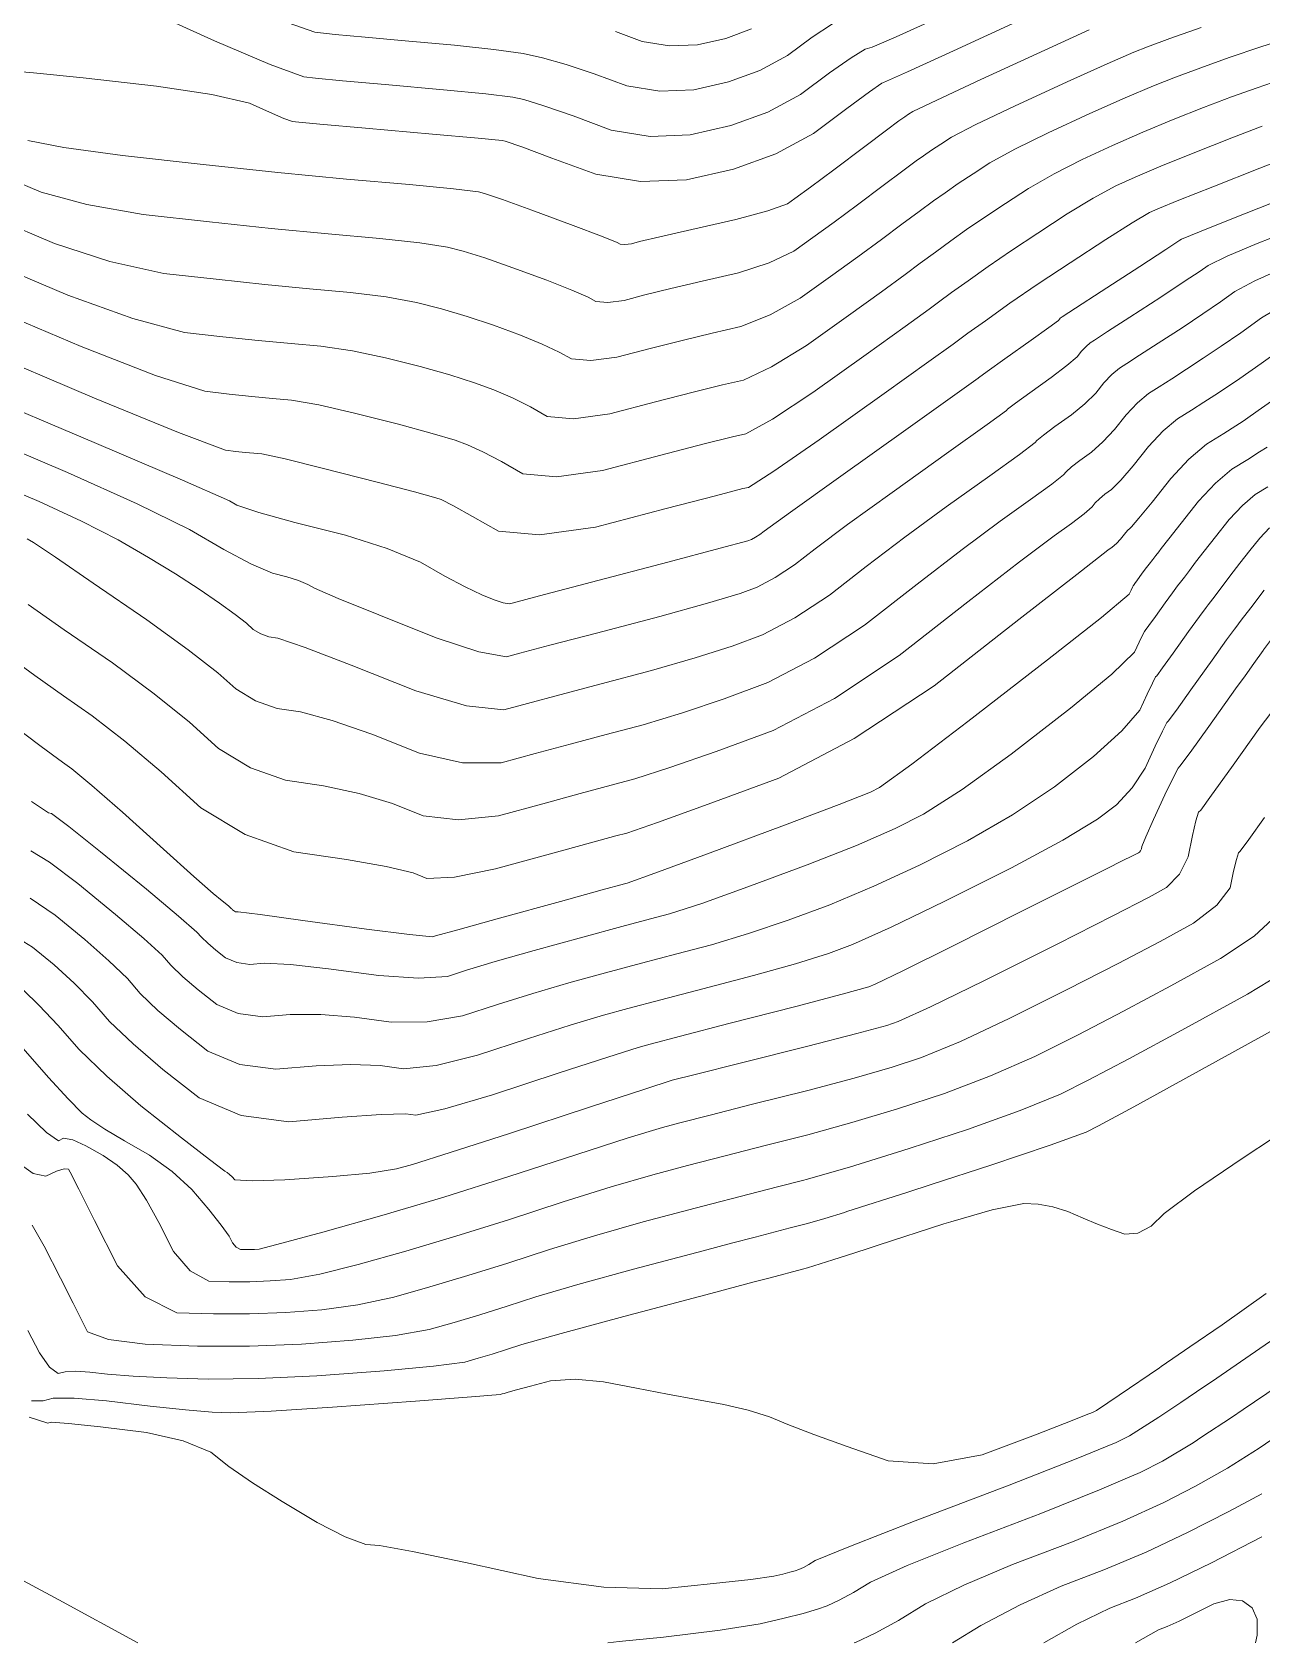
# Model space of a CAD drawing. Header units: inches. Extents: x 1337389 to 1347141, y 407035 to 414577.
# Drawn here: x 1341397 to 1341690.1, y 407035.3 to 407419.3 of the extents above; entities that cross this region are included whole.
import ezdxf

# ---------------------------------------------------------------- set-up
doc = ezdxf.new("R2010")
doc.units = ezdxf.units.IN
doc.header["$MEASUREMENT"] = 0
doc.layers.add('Topo', color=7, linetype='Continuous', lineweight=15, true_color=0x459900)

msp = doc.modelspace()

# ---------------------------------------------------------------- linework, layer by layer
at = {"layer": 'Topo'}
for p, q in [((1341585.8922, 407136.4793, 1000), (1341590.6079, 407137.911, 1000)), ((1341591.093, 407127.6189, 1005), (1341595.7681, 407129.129, 1005)), ((1341536.9321, 407035.5701, 1020), (1341534.2428, 407035.2906, 1020))]:
    msp.add_line(p, q, dxfattribs=at)
for points, elevation in [([(1341422.0329, 407425.573), (1341440.499, 407417.244), (1341453.737, 407411.5922), (1341461.749, 407408.6171), (1341464.5329, 407408.3209), (1341471.0111, 407407.716), (1341481.1819, 407406.8032), (1341495.0458, 407405.582), (1341505.1718, 407404.5841), (1341511.559, 407403.81), (1341514.206, 407403.2591), (1341518.999, 407401.7671), (1341525.9351, 407399.335), (1341535.0149, 407395.963), (1341544.3111, 407394.4529), (1341553.8209, 407394.8049), (1341563.5469, 407397.018), (1341572.3252, 407400.218), (1341580.1559, 407404.4031), (1341587.039, 407409.5739), (1341592.171, 407413.1821), (1341595.55, 407415.2271), (1341597.1782, 407415.7091), (1341602.961, 407418.1942), (1341612.898, 407422.684)], 885), ([(1341453.297, 407423.1762), (1341464.4071, 407419.2789), (1341469.2569, 407418.7619), (1341476.417, 407418.071), (1341485.8859, 407417.207), (1341497.666, 407416.1698), (1341507.0559, 407415.1589), (1341514.0569, 407414.173), (1341518.6681, 407413.2131), (1341524.3141, 407411.6179), (1341530.9949, 407409.389), (1341538.7089, 407406.5241), (1341546.6071, 407405.24), (1341554.687, 407405.5389), (1341562.9491, 407407.4201), (1341570.4068, 407410.138), (1341577.06, 407413.6941), (1341582.9089, 407418.087), (1341587.7509, 407421.296)], 880), ([(1341675.648, 407420.3832), (1341668.175, 407417.7529), (1341662.8081, 407415.7979), (1341659.5478, 407414.5201), (1341653.182, 407411.735), (1341643.7109, 407407.4458), (1341631.1339, 407401.6512), (1341621.922, 407397.2499), (1341616.074, 407394.243), (1341613.591, 407392.6288), (1341611.3679, 407391.15), (1341609.4059, 407389.8049), (1341607.7051, 407388.5941), (1341604.5251, 407386.2491), (1341599.865, 407382.771), (1341593.7259, 407378.1591), (1341588.1239, 407374.0079), (1341583.059, 407370.318), (1341578.531, 407367.089), (1341572.6223, 407364.279), (1341565.333, 407361.8872), (1341556.664, 407359.913), (1341549.238, 407358.1639), (1341543.0559, 407356.6391), (1341538.1171, 407355.3379), (1341534.2211, 407354.8151), (1341531.367, 407355.068), (1341529.556, 407356.098), (1341525.6499, 407357.786), (1341519.6511, 407360.133), (1341511.559, 407363.1379), (1341504.918, 407365.4602), (1341499.731, 407367.098), (1341495.9958, 407368.0529), (1341489.3871, 407369.051), (1341479.905, 407370.0951), (1341467.5499, 407371.182), (1341454.0239, 407372.5001), (1341439.3271, 407374.0481), (1341423.4581, 407375.8261), (1341410.0721, 407378.1979), (1341399.1681, 407381.165), (1341390.7461, 407384.7259)], 900), ([(1341391.029, 407410.1349), (1341397.3351, 407409.616), (1341409.207, 407408.3812), (1341426.645, 407406.4301), (1341439.858, 407404.412), (1341448.8473, 407402.329), (1341453.6101, 407400.1808), (1341457.024, 407398.723), (1341459.091, 407397.956), (1341459.809, 407397.8789), (1341465.6041, 407397.36), (1341476.4768, 407396.398), (1341492.427, 407394.994), (1341503.2881, 407394.01), (1341509.0602, 407393.447), (1341509.745, 407393.304), (1341513.6829, 407391.9159), (1341520.8751, 407389.2819), (1341531.3211, 407385.4031), (1341542.0151, 407383.6661), (1341552.9561, 407384.07), (1341564.1438, 407386.617), (1341574.242, 407390.297), (1341583.2509, 407395.1121), (1341591.17, 407401.061), (1341596.5901, 407405.0689), (1341599.511, 407407.1357), (1341599.9339, 407407.2611), (1341605.6199, 407409.8338), (1341616.57, 407414.856), (1341632.7831, 407422.326)], 890), ([(1341536.0551, 407419.4421), (1341542.4031, 407417.084), (1341548.9029, 407416.0281), (1341555.552, 407416.274), (1341562.3518, 407417.8211), (1341568.49, 407420.058)], 875), ([(1341648.905, 407419.8609), (1341638.3208, 407415.0141), (1341623.086, 407407.9939), (1341612.6039, 407403.1032), (1341606.8741, 407400.339), (1341605.8959, 407399.7039), (1341605.021, 407399.122), (1341604.2492, 407398.5919), (1341603.5789, 407398.116), (1341600.654, 407395.9351), (1341595.4728, 407392.051), (1341588.0361, 407386.4639), (1341582.483, 407382.3149), (1341578.8139, 407379.6041), (1341577.0292, 407378.331), (1341572.3379, 407376.6859), (1341564.7401, 407374.6668), (1341554.2369, 407372.2762), (1341546.5851, 407370.5111), (1341541.785, 407369.372), (1341539.836, 407368.8579), (1341538.2989, 407368.6519)], 895), ([(1341388.8351, 407374.6019), (1341402.3518, 407368.887), (1341415.5331, 407364.6109), (1341428.3781, 407361.7709), (1341440.8871, 407360.3691), (1341452.4733, 407359.149), (1341463.1361, 407358.1101), (1341472.8761, 407357.2531), (1341481.3681, 407356.171), (1341488.6121, 407354.8629), (1341494.6089, 407353.3312), (1341500.7328, 407351.5198), (1341506.9848, 407349.4299), (1341513.365, 407347.0601), (1341518.5868, 407344.9297), (1341522.6529, 407343.0381), (1341525.5611, 407341.3841), (1341530.143, 407340.9771), (1341536.3981, 407341.8179), (1341544.3269, 407343.907), (1341551.892, 407345.817), (1341559.0909, 407347.5512), (1341565.926, 407349.1071), (1341572.9069, 407351.8719), (1341580.0331, 407355.8471), (1341587.305, 407361.0321), (1341593.7659, 407365.7009), (1341599.417, 407369.853), (1341604.2581, 407373.4903), (1341608.396, 407376.5632), (1341611.8311, 407379.0719), (1341614.5642, 407381.017), (1341617.7149, 407383.1779), (1341621.2851, 407385.554), (1341625.2742, 407388.1461), (1341631.2399, 407391.3981), (1341639.182, 407395.3079), (1341649.1, 407399.878), (1341657.4589, 407403.61), (1341664.2581, 407406.5041), (1341669.4981, 407408.559), (1341675.5101, 407410.798), (1341682.2931, 407413.221), (1341689.849, 407415.8282), (1341695.5671, 407417.5909)], 905), ([(1341386.9251, 407364.4783), (1341405.5359, 407356.6099), (1341420.994, 407351.0229), (1341433.2969, 407347.716), (1341442.4471, 407346.691), (1341450.922, 407345.798), (1341458.7221, 407345.039), (1341465.8461, 407344.411), (1341473.349, 407343.2901), (1341481.229, 407341.6739), (1341489.4871, 407339.5639), (1341496.5481, 407337.579), (1341502.4121, 407335.7211), (1341507.0779, 407333.988), (1341511.5251, 407332.0733), (1341515.7499, 407329.9769), (1341519.7552, 407327.7001), (1341526.0649, 407327.1399), (1341534.68, 407328.2979), (1341545.5989, 407331.174), (1341554.5448, 407333.4711), (1341561.5191, 407335.1882), (1341566.5191, 407336.326), (1341573.191, 407339.466), (1341581.535, 407344.6051), (1341591.5499, 407351.7459), (1341599.4078, 407357.3941), (1341605.108, 407361.5478), (1341608.6499, 407364.2101), (1341612.266, 407366.877), (1341615.9571, 407369.55), (1341619.7208, 407372.23), (1341624.062, 407375.206), (1341628.9799, 407378.4791), (1341634.4739, 407382.0499), (1341640.5579, 407385.5451), (1341647.2289, 407388.966), (1341654.4892, 407392.3109), (1341661.736, 407395.4851), (1341668.969, 407398.4879), (1341676.1879, 407401.3191), (1341682.8449, 407403.843), (1341688.939, 407406.0599), (1341694.47, 407407.9677)], 910), ([(1341385.0141, 407354.3552), (1341408.7199, 407344.3329), (1341426.454, 407337.435), (1341438.2172, 407333.662), (1341444.0079, 407333.0129), (1341449.3719, 407332.4478), (1341454.3081, 407331.9671), (1341458.817, 407331.5701), (1341465.3289, 407330.4091), (1341473.8449, 407328.485), (1341484.365, 407325.7971), (1341492.3631, 407323.639), (1341497.8381, 407322.0121), (1341500.7921, 407320.9151), (1341504.462, 407319.217), (1341508.8478, 407316.9169), (1341513.9489, 407314.0159), (1341521.9871, 407313.303), (1341532.961, 407314.7779), (1341546.87, 407318.4411), (1341557.1992, 407321.124), (1341563.946, 407322.825), (1341567.1119, 407323.546), (1341573.475, 407327.059), (1341583.036, 407333.3641), (1341595.795, 407342.46), (1341605.0491, 407349.0873), (1341610.7982, 407353.243), (1341613.042, 407354.929), (1341616.1369, 407357.191), (1341620.0819, 407360.0291), (1341624.878, 407363.4421), (1341630.409, 407367.2339), (1341636.674, 407371.405), (1341643.6749, 407375.953), (1341649.875, 407379.693), (1341655.277, 407382.6231), (1341659.8789, 407384.7429), (1341666.013, 407387.3593), (1341673.6799, 407390.472), (1341682.879, 407394.0798), (1341690.1801, 407396.8889)], 915), ([(1341538.2989, 407368.6519), (1341537.1729, 407368.7521), (1341536.458, 407369.158), (1341532.713, 407370.643), (1341525.9379, 407373.2059), (1341516.1321, 407376.8471), (1341509.1039, 407379.4), (1341504.8529, 407380.8649), (1341503.3789, 407381.2422), (1341497.4059, 407381.932), (1341486.935, 407382.936), (1341471.9639, 407384.2541), (1341455.5748, 407385.8511), (1341437.7659, 407387.726), (1341418.539, 407389.881), (1341404.611, 407391.7856), (1341395.9838, 407393.4419)], 895), ([(1341383.104, 407344.231), (1341411.9039, 407332.055), (1341431.9151, 407323.847), (1341443.136, 407319.6069), (1341445.5679, 407319.334), (1341447.821, 407319.097), (1341449.8939, 407318.895), (1341451.787, 407318.7281), (1341457.31, 407317.5291), (1341466.462, 407315.296), (1341479.243, 407312.0301), (1341488.178, 407309.699), (1341493.2649, 407308.3029), (1341494.506, 407307.8419), (1341497.399, 407306.36), (1341501.9453, 407303.857), (1341508.1437, 407300.332), (1341517.909, 407299.4658), (1341531.242, 407301.2579), (1341548.1423, 407305.709), (1341559.8519, 407308.7772), (1341566.3731, 407310.4632), (1341567.7051, 407310.766), (1341573.76, 407314.6521), (1341584.5381, 407322.1219), (1341600.0399, 407333.1739), (1341610.6911, 407340.7799), (1341616.489, 407344.9378), (1341617.4348, 407345.649), (1341620.0079, 407347.5051), (1341624.2079, 407350.5069), (1341630.035, 407354.6552), (1341636.7549, 407359.2621), (1341644.3688, 407364.3298), (1341652.875, 407369.8568), (1341659.1931, 407373.84), (1341663.3249, 407376.28), (1341665.268, 407377.1749), (1341670.2899, 407379.2339), (1341678.3898, 407382.456), (1341689.569, 407386.8399), (1341697.516, 407389.934)], 920), ([(1341695.3711, 407379.6771), (1341683.3481, 407374.9621), (1341675.196, 407371.7218), (1341670.9179, 407369.9581), (1341670.5112, 407369.6691), (1341667.191, 407367.4961), (1341660.9589, 407363.438), (1341651.8138, 407357.496), (1341645.6479, 407353.492), (1341642.4609, 407351.4239), (1341642.252, 407351.2931), (1341642.036, 407351.109), (1341641.8141, 407350.873), (1341641.5849, 407350.5829), (1341639.3448, 407348.9051), (1341635.094, 407345.8379), (1341628.833, 407341.381), (1341624.6431, 407338.39), (1341622.5239, 407336.864), (1341622.475, 407336.803), (1341616.897, 407332.8081), (1341605.79, 407324.8791), (1341589.1521, 407313.017), (1341577.7112, 407304.835), (1341571.464, 407300.3339), (1341570.4141, 407299.5129), (1341569.4221, 407298.8577), (1341568.489, 407298.3689), (1341567.6139, 407298.046), (1341560.9621, 407296.2322), (1341548.532, 407292.9279), (1341530.324, 407288.1329), (1341517.959, 407284.8739), (1341511.4339, 407283.151), (1341510.7519, 407282.9631), (1341509.312, 407283.2301), (1341507.1139, 407283.9519), (1341504.159, 407285.1292), (1341500.245, 407287.019), (1341495.371, 407289.6219), (1341489.5382, 407292.939), (1341481.6399, 407296.1751), (1341471.6749, 407299.3299), (1341459.646, 407302.404), (1341451.0332, 407304.7991), (1341445.8381, 407306.514), (1341444.0598, 407307.5511), (1341432.888, 407312.4629), (1341412.3231, 407321.2531), (1341382.3628, 407333.9191)], 925), ([(1341384.701, 407323.1081), (1341405.491, 407314.318), (1341422.092, 407306.862), (1341434.5019, 407300.7382), (1341442.721, 407295.9469), (1341449.324, 407292.466), (1341454.3109, 407290.2949), (1341457.6809, 407289.434), (1341460.4731, 407288.5501), (1341462.6859, 407287.643), (1341464.3201, 407286.714), (1341469.963, 407284.2811), (1341479.616, 407280.3449), (1341493.2779, 407274.905), (1341503.4381, 407271.568), (1341510.0951, 407270.3331), (1341513.2511, 407271.1999), (1341520.382, 407273.103), (1341531.488, 407276.0401), (1341546.5699, 407280.0109), (1341557.9788, 407283.16), (1341565.7149, 407285.4839), (1341569.779, 407286.9859), (1341574.116, 407289.2578), (1341578.7251, 407292.302), (1341583.6071, 407296.1169), (1341591.3658, 407301.872), (1341602.003, 407309.5672), (1341615.517, 407319.2018), (1341624.6021, 407325.722), (1341629.258, 407329.124), (1341629.4851, 407329.411), (1341631.3311, 407330.809), (1341634.7981, 407333.3171), (1341639.883, 407336.9371), (1341643.6328, 407339.804), (1341646.0459, 407341.9172), (1341647.1239, 407343.2769), (1341648.169, 407344.3891), (1341649.1829, 407345.253), (1341650.165, 407345.868), (1341653.2959, 407347.8871), (1341658.5759, 407351.3099), (1341666.004, 407356.1369), (1341671.5971, 407359.809), (1341675.3532, 407362.3279), (1341677.2743, 407363.6918), (1341681.8099, 407365.8789), (1341688.961, 407368.887), (1341698.7289, 407372.7179)], 930), ([(1341387.0378, 407312.2972), (1341398.6601, 407307.3841), (1341408.8209, 407302.7019), (1341417.5209, 407298.251), (1341424.759, 407294.0321), (1341431.1941, 407290.1101), (1341436.8251, 407286.4841), (1341441.652, 407283.1552), (1341445.4069, 407280.45), (1341448.0908, 407278.368), (1341449.7028, 407276.911), (1341451.4848, 407275.8348), (1341453.439, 407275.1421), (1341455.5641, 407274.831), (1341462.1051, 407272.583), (1341473.0629, 407268.3981), (1341488.4359, 407262.2759), (1341500.5619, 407258.7109), (1341509.438, 407257.7021), (1341515.0669, 407259.2501), (1341522.805, 407261.332), (1341532.651, 407263.9469), (1341544.607, 407267.0949), (1341554.996, 407270.0871), (1341563.8159, 407272.9231), (1341571.07, 407275.6032), (1341578.8101, 407279.659), (1341587.0359, 407285.091), (1341595.7491, 407291.9001), (1341605.022, 407298.908), (1341614.8532, 407306.1171), (1341625.2438, 407313.5259), (1341632.3069, 407318.6349), (1341636.041, 407321.446), (1341636.4459, 407321.9581), (1341638.0201, 407323.227), (1341640.7622, 407325.253), (1341644.6722, 407328.037), (1341647.9208, 407330.702), (1341650.508, 407333.251), (1341652.4329, 407335.6819), (1341654.3021, 407337.669), (1341656.1139, 407339.2121), (1341657.8691, 407340.3119), (1341660.9432, 407342.283), (1341665.3371, 407345.1241), (1341671.05, 407348.8359), (1341676.003, 407352.1231), (1341680.196, 407354.987), (1341683.6301, 407357.4271), (1341688.423, 407360.0349), (1341694.5751, 407362.8121)], 935), ([(1341395.8101, 407298.5219), (1341397.3381, 407297.631), (1341402.5999, 407294.1111), (1341411.596, 407287.961), (1341424.3259, 407279.1819), (1341434.2289, 407272.047), (1341441.3062, 407266.5592), (1341445.557, 407262.715), (1341450.2579, 407259.8781), (1341455.411, 407258.0499), (1341461.0139, 407257.229), (1341468.5349, 407255.1741), (1341477.9719, 407251.886), (1341489.3261, 407247.365), (1341499.5961, 407245.094), (1341508.7821, 407245.0721), (1341516.883, 407247.3001), (1341525.228, 407249.5599), (1341533.8151, 407251.8529), (1341542.645, 407254.1778), (1341552.012, 407257.015), (1341561.9169, 407260.3619), (1341572.3599, 407264.2201), (1341583.5038, 407270.06), (1341595.347, 407277.881), (1341607.892, 407287.683), (1341618.677, 407295.945), (1341627.7041, 407302.6669), (1341634.9719, 407307.8491), (1341640.011, 407311.5491), (1341642.8229, 407313.7682), (1341643.4071, 407314.5051), (1341644.708, 407315.646), (1341646.7259, 407317.189), (1341649.461, 407319.136), (1341652.2088, 407321.6009), (1341654.9702, 407324.584), (1341657.7431, 407328.0858), (1341660.4349, 407330.9477), (1341663.0452, 407333.1721), (1341665.5732, 407334.756), (1341668.5912, 407336.678), (1341672.0981, 407338.938), (1341676.095, 407341.5341), (1341680.4081, 407344.4368), (1341685.0391, 407347.6461), (1341689.9861, 407351.161), (1341695.0359, 407354.192)], 940), ([(1341396.089, 407282.8), (1341404.6862, 407276.8038), (1341416.1589, 407268.891), (1341426.105, 407261.539), (1341434.5222, 407254.749), (1341441.411, 407248.5181), (1341449.0309, 407243.9211), (1341457.3819, 407240.9571), (1341466.464, 407239.6258), (1341474.964, 407237.7661), (1341482.881, 407235.3748), (1341490.2159, 407232.4541), (1341498.6309, 407231.4769), (1341508.1249, 407232.4421), (1341518.7, 407235.3499), (1341527.6511, 407237.7889), (1341534.9781, 407239.7601), (1341540.6819, 407241.262), (1341549.0291, 407243.9422), (1341560.018, 407247.8009), (1341573.6509, 407252.837), (1341588.1971, 407260.46), (1341603.6591, 407270.67), (1341620.034, 407283.466), (1341632.3331, 407292.9819), (1341640.5539, 407299.217), (1341644.6989, 407302.172), (1341647.7162, 407304.4629), (1341649.6059, 407306.0898), (1341650.3679, 407307.0519), (1341651.3961, 407308.064), (1341652.6909, 407309.1248), (1341654.25, 407310.2361), (1341656.4968, 407312.5001), (1341659.4319, 407315.918), (1341663.0531, 407320.4899), (1341666.568, 407324.228), (1341669.9761, 407327.1319), (1341673.277, 407329.201), (1341676.2381, 407331.0739), (1341678.859, 407332.751), (1341681.1399, 407334.2331), (1341684.8141, 407336.751), (1341689.8811, 407340.305), (1341696.3421, 407344.8959)], 945), ([(1341694.7241, 407332.965), (1341689.2201, 407329.0652), (1341686.1849, 407326.932), (1341685.621, 407326.565), (1341683.8861, 407325.4701), (1341680.9821, 407323.6451), (1341676.9069, 407321.091), (1341672.7008, 407317.5079), (1341668.363, 407312.8949), (1341663.894, 407307.2522), (1341660.786, 407303.3991), (1341659.0389, 407301.335), (1341658.655, 407301.061), (1341658.0851, 407300.4829), (1341657.3289, 407299.6001), (1341656.388, 407298.412), (1341655.421, 407297.3769), (1341654.4261, 407296.4949), (1341653.4049, 407295.7669), (1341645.9881, 407290.0179), (1341632.1769, 407279.2491), (1341611.9701, 407263.459), (1341592.8908, 407250.861), (1341574.9409, 407241.454), (1341558.12, 407235.2391), (1341546.0459, 407230.8698), (1341538.72, 407228.3459), (1341536.1411, 407227.6671), (1341530.0741, 407226.0179), (1341520.5161, 407223.4001), (1341507.4691, 407219.8107), (1341497.665, 407217.859), (1341491.1061, 407217.5431), (1341487.7911, 407218.864), (1341481.394, 407220.357), (1341471.915, 407222.0242), (1341459.354, 407223.8649), (1341447.804, 407227.964), (1341437.2647, 407234.3221), (1341427.737, 407242.9391), (1341419.095, 407250.2619), (1341411.339, 407256.293), (1341404.469, 407261.031), (1341397.6461, 407265.895), (1341390.868, 407270.884)], 950), ([(1341691.3521, 407320.333), (1341689.5249, 407319.1971), (1341686.718, 407317.442), (1341682.9321, 407315.0691), (1341679.0249, 407311.7411), (1341674.997, 407307.4579), (1341670.8472, 407302.2189), (1341667.8831, 407298.466), (1341666.1069, 407296.2), (1341665.5161, 407295.4211), (1341664.8319, 407294.534), (1341664.0522, 407293.5389), (1341663.1789, 407292.4361), (1341662.2889, 407291.27), (1341661.383, 407290.041), (1341660.46, 407288.7479), (1341659.8231, 407287.8629), (1341659.4719, 407287.3862), (1341659.4062, 407287.3162), (1341659.2159, 407286.9489), (1341658.901, 407286.2839), (1341658.4609, 407285.3229), (1341651.8342, 407279.7779), (1341639.018, 407269.6511), (1341620.0141, 407254.9403), (1341606.6518, 407244.7829), (1341598.9299, 407239.18), (1341596.8489, 407238.132), (1341589.323, 407235.154), (1341576.3541, 407230.2481), (1341557.94, 407223.4129), (1341545.4411, 407218.799), (1341538.858, 407216.4049), (1341538.1911, 407216.2321), (1341532.888, 407214.7811), (1341522.9492, 407212.0511), (1341508.374, 407208.0429), (1341498.436, 407205.298), (1341493.1331, 407203.8151), (1341492.466, 407203.596), (1341486.9829, 407204.1429), (1341476.6809, 407205.4571), (1341461.5629, 407207.5371), (1341451.373, 407208.9141), (1341446.112, 407209.5882), (1341445.779, 407209.5599), (1341445.483, 407209.5989), (1341445.222, 407209.7079), (1341444.9961, 407209.8861), (1341444.811, 407210.0441), (1341444.6651, 407210.1841), (1341444.56, 407210.3058), (1341443.779, 407210.9669), (1341442.3229, 407212.169), (1341440.193, 407213.912), (1341435.5199, 407218.0159), (1341428.3039, 407224.4799), (1341418.5449, 407233.306), (1341411.2829, 407239.7101), (1341406.5188, 407243.694), (1341404.2528, 407245.2579), (1341399.2031, 407248.9892), (1341391.369, 407254.8891)], 955), ([(1341396.8561, 407235.8729), (1341400.917, 407233.1381), (1341401.6479, 407232.9901), (1341405.781, 407229.9099), (1341413.3162, 407223.8959), (1341424.2518, 407214.9489), (1341431.9071, 407208.567), (1341436.281, 407204.7509), (1341437.3729, 407203.4991), (1341438.8769, 407202.054), (1341440.7931, 407200.4141), (1341443.1197, 407198.5809), (1341445.8161, 407197.458), (1341448.8798, 407197.0458), (1341452.3141, 407197.3431), (1341458.583, 407196.994), (1341467.688, 407195.9981), (1341479.629, 407194.354), (1341489.0811, 407193.75), (1341496.0419, 407194.1831), (1341500.5131, 407195.6551), (1341507.377, 407197.7051), (1341516.6348, 407200.3308), (1341528.2849, 407203.5351), (1341537.5449, 407206.0578), (1341544.413, 407207.8992), (1341548.889, 407209.0589), (1341556.6039, 407211.5891), (1341567.559, 407215.4879), (1341581.751, 407220.7561), (1341593.46, 407225.4), (1341602.6849, 407229.421), (1341609.4259, 407232.8171), (1341618.6392, 407238.7341), (1341630.324, 407247.1719), (1341644.481, 407258.1311), (1341654.2831, 407266.2339), (1341659.731, 407271.48), (1341660.824, 407273.8699), (1341661.6069, 407275.5209), (1341662.08, 407276.4341), (1341662.2431, 407276.6078), (1341663.116, 407277.795), (1341664.7, 407279.995), (1341666.9928, 407283.2092), (1341668.7512, 407285.6401), (1341669.973, 407287.2889), (1341670.6601, 407288.1561), (1341671.6068, 407289.38), (1341672.8141, 407290.96), (1341674.282, 407292.8969), (1341676.348, 407295.5611), (1341679.012, 407298.9531), (1341682.2751, 407303.0718), (1341685.442, 407306.4401), (1341688.5141, 407309.0559), (1341691.49, 407310.9211)], 960), ([(1341396.7271, 407224.124), (1341401.1781, 407221.3752), (1341407.9081, 407216.316), (1341416.9149, 407208.9471), (1341423.6129, 407203.2401), (1341428.0021, 407199.196), (1341430.0811, 407196.814), (1341432.9438, 407194.0631), (1341436.589, 407190.9432), (1341441.0183, 407187.4541), (1341446.1492, 407185.317), (1341451.981, 407184.5321), (1341458.515, 407185.0978), (1341465.7931, 407185.0731), (1341473.8131, 407184.4578), (1341482.5768, 407183.2521), (1341491.1791, 407183.357), (1341499.617, 407184.771), (1341507.893, 407187.4951), (1341516.3189, 407190.1111), (1341524.8949, 407192.619), (1341533.622, 407195.0188), (1341542.2022, 407197.335), (1341550.634, 407199.5669), (1341558.9199, 407201.7142), (1341567.768, 407204.3791), (1341577.1771, 407207.5628), (1341587.149, 407211.2639), (1341597.5969, 407215.6461), (1341608.522, 407220.7102), (1341619.9219, 407226.4539), (1341630.626, 407232.685), (1341640.633, 407239.4047), (1341649.9431, 407246.6121), (1341656.7318, 407252.69), (1341661, 407257.6379), (1341662.747, 407261.4561), (1341663.998, 407264.0941), (1341664.754, 407265.553), (1341665.0141, 407265.8311), (1341666.4089, 407267.727), (1341668.9389, 407271.2428), (1341672.6029, 407276.3761), (1341675.213, 407280.0092), (1341676.7671, 407282.1421), (1341677.2669, 407282.7729), (1341678.3821, 407284.2249), (1341680.1118, 407286.4989), (1341682.457, 407289.594), (1341684.812, 407292.6571), (1341687.177, 407295.6871), (1341689.553, 407298.6861), (1341691.8579, 407301.1381)], 965), ([(1341396.575, 407212.8401), (1341402.4991, 407208.7358), (1341409.579, 407202.9449), (1341415.32, 407197.913), (1341419.723, 407193.6411), (1341422.7892, 407190.1291), (1341427.01, 407186.0729), (1341432.386, 407181.4718), (1341438.9172, 407176.3271), (1341446.4819, 407173.1759), (1341455.0819, 407172.018), (1341464.7171, 407172.8529), (1341473.0019, 407173.1529), (1341479.938, 407172.919), (1341485.5251, 407172.1499), (1341493.2771, 407172.963), (1341503.192, 407175.3581), (1341515.272, 407179.335), (1341525.26, 407182.518), (1341533.155, 407184.9079), (1341538.9581, 407186.5043), (1341546.8579, 407188.612), (1341556.8559, 407191.234), (1341568.951, 407194.3679), (1341578.931, 407197.169), (1341586.7961, 407199.6369), (1341592.547, 407201.7719), (1341601.7339, 407205.892), (1341614.3581, 407211.9981), (1341630.4179, 407220.09), (1341642.613, 407226.637), (1341650.9419, 407231.6379), (1341655.4061, 407235.0929), (1341659.1821, 407239.146), (1341662.2689, 407243.7951), (1341664.6689, 407249.0419), (1341666.388, 407252.667), (1341667.4271, 407254.6708), (1341667.785, 407255.0529), (1341669.7019, 407257.659), (1341673.1781, 407262.49), (1341678.2131, 407269.5441), (1341681.674, 407274.3789), (1341683.5621, 407276.9941), (1341683.875, 407277.3889), (1341685.1571, 407279.0701), (1341687.4099, 407282.0369), (1341690.6319, 407286.2901)], 970), ([(1341686.0779, 407265.8679), (1341688.136, 407268.7492), (1341690.356, 407271.847), (1341690.4822, 407272.0061), (1341691.9329, 407273.916), (1341694.7079, 407277.5762), (1341696.7511, 407280.272)], 975), ([(1341391.9731, 407204.3061), (1341397.0909, 407201.1568), (1341402.242, 407196.943), (1341407.0259, 407192.5859), (1341411.445, 407188.0869), (1341415.4969, 407183.4442), (1341421.0759, 407178.082), (1341428.1821, 407172.001), (1341436.8151, 407165.201), (1341446.815, 407161.0348), (1341458.1829, 407159.5041), (1341470.9189, 407160.6071), (1341480.212, 407161.233), (1341486.0639, 407161.379), (1341488.4731, 407161.0479), (1341495.3751, 407162.5699), (1341506.7678, 407165.9461), (1341522.6519, 407171.175), (1341534.2021, 407174.925), (1341541.416, 407177.1959), (1341544.2949, 407177.988), (1341551.5148, 407179.889), (1341563.0779, 407182.9009), (1341578.9812, 407187.0229), (1341590.0941, 407189.9602), (1341596.4149, 407191.7119), (1341597.945, 407192.2799), (1341604.534, 407195.465), (1341616.1841, 407201.2671), (1341632.8929, 407209.6859), (1341645.226, 407215.8959), (1341653.181, 407219.8969), (1341656.7601, 407221.6889), (1341659.2461, 407222.94), (1341660.641, 407223.6479), (1341660.9439, 407223.815), (1341661.184, 407224.1161), (1341661.3598, 407224.549), (1341661.473, 407225.1161), (1341662.4441, 407227.4521), (1341664.2718, 407231.556), (1341666.959, 407237.4299), (1341668.9018, 407241.507), (1341670.101, 407243.789), (1341670.5559, 407244.2761), (1341672.9951, 407247.591), (1341677.418, 407253.7371), (1341683.8238, 407262.7119), (1341686.0779, 407265.8679)], 975), ([(1341394.905, 407190.9411), (1341398.732, 407187.2593), (1341403.1659, 407182.5318), (1341408.2051, 407176.759), (1341414.7981, 407170.363), (1341422.9441, 407163.345), (1341432.6441, 407155.704), (1341439.302, 407150.501), (1341442.9189, 407147.7349), (1341443.4939, 407147.4069), (1341444.0809, 407146.949), (1341444.681, 407146.361), (1341445.292, 407145.643), (1341449.492, 407145.4151), (1341457.2819, 407145.677), (1341468.6609, 407146.4302), (1341477.513, 407147.288), (1341483.8379, 407148.2511), (1341487.636, 407149.3188), (1341496.6149, 407152.1451), (1341510.7729, 407156.729), (1341530.112, 407163.0711), (1341543.0248, 407167.3041), (1341549.5139, 407169.4289), (1341549.577, 407169.446), (1341554.9919, 407170.8079), (1341565.7569, 407173.5139), (1341581.874, 407177.5651), (1341593.523, 407180.56), (1341600.7041, 407182.5), (1341603.418, 407183.3829), (1341611.1109, 407186.9191), (1341623.7839, 407193.1081), (1341641.4359, 407201.9481), (1341654.5841, 407208.603), (1341663.2262, 407213.071), (1341667.3641, 407215.3528), (1341670.4572, 407218.5582), (1341672.5068, 407222.684), (1341673.513, 407227.734), (1341674.346, 407231.2731), (1341675.0059, 407233.3029), (1341675.4939, 407233.8231), (1341678.1041, 407237.3741), (1341682.837, 407243.954), (1341689.693, 407253.565), (1341692.2171, 407256.9121)], 980), ([(1341394.8868, 407176.9771), (1341400.9129, 407170.074), (1341405.6041, 407164.9407), (1341408.96, 407161.5778), (1341410.9812, 407159.9861), (1341414.3319, 407157.7819), (1341419.0139, 407154.9659), (1341425.0262, 407151.5381), (1341430.3838, 407147.666), (1341435.0879, 407143.3509), (1341439.1378, 407138.592), (1341442.1041, 407134.895), (1341443.9838, 407132.26), (1341444.7801, 407130.6871), (1341445.6819, 407129.6261), (1341446.6931, 407129.0762), (1341447.8101, 407129.038), (1341448.9229, 407129.04), (1341450.0311, 407129.081), (1341451.1329, 407129.1619), (1341456.558, 407130.5351), (1341466.304, 407133.2001), (1341480.371, 407137.156), (1341495.1502, 407141.564), (1341510.6392, 407146.4239), (1341526.84, 407151.737), (1341539.0349, 407155.6489), (1341547.224, 407158.161), (1341551.4072, 407159.2712), (1341558.5741, 407161.112), (1341568.725, 407163.6829), (1341581.86, 407166.9851), (1341592.94, 407169.9419), (1341601.964, 407172.5548), (1341608.934, 407174.8251), (1341618.239, 407178.671), (1341629.8821, 407184.0951), (1341643.8599, 407191.0959), (1341655.837, 407197.229), (1341665.811, 407202.4941), (1341673.7831, 407206.8909), (1341679.3621, 407211.1479), (1341682.548, 407215.2659), (1341683.34, 407219.244), (1341683.9969, 407222.0331), (1341684.5171, 407223.6321), (1341684.9013, 407224.0419), (1341686.9569, 407226.8389), (1341690.6859, 407232.0239)], 985), ([(1341732.6941, 407217.0999), (1341728.5068, 407216.531), (1341719.9391, 407215.8419), (1341713.397, 407214.2178), (1341708.8791, 407211.6589), (1341706.3859, 407208.1639), (1341704.6641, 407205.771), (1341703.7151, 407204.4798), (1341703.5379, 407204.2909), (1341703.2981, 407203.5519), (1341702.9948, 407202.265), (1341702.6292, 407200.4289), (1341697.172, 407196.3292), (1341686.622, 407189.9659), (1341670.9811, 407181.3391), (1341658.3429, 407174.4811), (1341648.709, 407169.3911), (1341642.077, 407166.0699), (1341632.4959, 407162.1759), (1341619.965, 407157.7079), (1341606.2359, 407153.2369)], 995), ([(1341395.9079, 407161.3621), (1341400.4201, 407156.9278), (1341403.2881, 407154.9961), (1341404.5119, 407155.566), (1341406.6922, 407155.1692), (1341409.8271, 407153.804), (1341413.9169, 407151.472), (1341417.2831, 407149.1659), (1341419.924, 407146.8871), (1341421.841, 407144.6352), (1341424.2821, 407140.835), (1341427.2451, 407135.488), (1341430.7321, 407128.5952), (1341434.689, 407123.943), (1341439.117, 407121.5341), (1341444.0152, 407121.366), (1341448.8919, 407121.3731), (1341453.7469, 407121.5551), (1341458.581, 407121.9109), (1341465.5838, 407123.2108), (1341474.7571, 407125.4571), (1341486.0999, 407128.646), (1341498.0161, 407132.2012), (1341510.5049, 407136.1199), (1341523.5679, 407140.4041), (1341535.0441, 407143.994), (1341544.9339, 407146.8919), (1341553.237, 407149.0961), (1341562.1571, 407151.416), (1341571.6931, 407153.8521), (1341581.8461, 407156.4042), (1341592.3561, 407159.3239), (1341603.224, 407162.611), (1341614.4489, 407166.2671), (1341625.368, 407170.424), (1341635.9801, 407175.083), (1341646.284, 407180.2441), (1341657.09, 407185.8551), (1341668.396, 407191.917), (1341680.2028, 407198.428), (1341688.2671, 407203.739), (1341692.5891, 407207.848)], 990), ([(1341611.3069, 407144.5349), (1341625.4809, 407149.1501), (1341639.6249, 407153.928), (1341648.1751, 407157.0579), (1341651.133, 407158.5389), (1341659.5961, 407163.1069), (1341673.566, 407170.7618), (1341693.0419, 407181.5039)], 1000), ([(1341615.9838, 407135.6389), (1341625.834, 407138.481), (1341633.3299, 407140.0621), (1341636.76, 407139.8881), (1341640.259, 407139.2401), (1341643.8282, 407138.1149), (1341647.4671, 407136.5149), (1341650.9428, 407135.0781), (1341654.258, 407133.8039), (1341657.411, 407132.6929), (1341660.553, 407132.9581), (1341663.6859, 407134.5991), (1341666.8071, 407137.616), (1341674.0349, 407143.0071), (1341685.368, 407150.7712), (1341700.8069, 407160.91)], 1005), ([(1341606.2359, 407153.2369), (1341604.4841, 407152.6671), (1341591.7729, 407148.7057), (1341585.3571, 407146.8461)], 995), ([(1341558.995, 407139.951), (1341555.0668, 407138.9211), (1341542.644, 407135.6232), (1341531.053, 407132.3391), (1341520.2961, 407129.0699), (1341510.3712, 407125.815), (1341500.882, 407122.838), (1341491.8279, 407120.1371), (1341483.2109, 407117.7141), (1341474.61, 407115.888), (1341466.028, 407114.6589), (1341457.4641, 407114.028), (1341448.861, 407113.7058), (1341440.2201, 407113.6941), (1341431.541, 407113.991), (1341423.9281, 407117.8011), (1341417.3811, 407125.1251), (1341411.8988, 407135.9631), (1341408.1259, 407143.4231), (1341406.063, 407147.5062), (1341405.708, 407148.2101), (1341404.6211, 407148.283), (1341402.802, 407147.726), (1341400.2502, 407146.5378), (1341397.3031, 407147.15), (1341393.96, 407149.5631)], 995), ([(1341585.3571, 407146.8461), (1341581.8319, 407145.824), (1341580.5891, 407145.512)], 995), ([(1341580.5891, 407145.512), (1341574.661, 407144.0209), (1341565.74, 407141.7199), (1341558.995, 407139.951)], 995), ([(1341590.6079, 407137.911), (1341591.189, 407138.087), (1341605.7431, 407142.7229), (1341611.3069, 407144.5349)], 1000), ([(1341563.6711, 407130.534), (1341569.3219, 407132.025), (1341577.6289, 407134.1902), (1341581.8182, 407135.2429), (1341585.8922, 407136.4793)], 1000), ([(1341595.7681, 407129.129), (1341598.6399, 407130.0561), (1341614.2701, 407135.1452), (1341615.9838, 407135.6389)], 1005), ([(1341397.0291, 407134.839), (1341399.9041, 407129.87), (1341403.766, 407122.2063), (1341406.771, 407116.2441), (1341408.92, 407111.9861), (1341410.2132, 407109.4298), (1341415.2281, 407107.5838), (1341423.9649, 407106.448), (1341436.425, 407106.022), (1341448.83, 407106.04), (1341461.1799, 407106.502), (1341473.475, 407107.408), (1341483.637, 407108.5641), (1341491.6639, 407109.9712), (1341497.5568, 407111.6279), (1341503.7482, 407113.4749), (1341510.2369, 407115.5109), (1341517.024, 407117.736), (1341527.0631, 407120.684), (1341540.354, 407124.3539), (1341556.897, 407128.7459), (1341563.6711, 407130.534)], 1000), ([(1341569.0826, 407121.3159), (1341572.905, 407122.329), (1341580.597, 407124.3602), (1341581.804, 407124.6629), (1341587.8179, 407126.5619), (1341591.093, 407127.6189)], 1005), ([(1341395.9629, 407109.7699), (1341398.741, 407104.4001), (1341401.15, 407100.966), (1341403.1901, 407099.4679), (1341404.8609, 407099.907), (1341407.3879, 407100.028), (1341410.771, 407099.833), (1341415.0101, 407099.3199), (1341421.1279, 407098.8661), (1341429.123, 407098.47), (1341438.997, 407098.1321), (1341450.921, 407098.3011), (1341464.8961, 407098.9751), (1341480.9227, 407100.156), (1341492.663, 407101.2399), (1341500.1171, 407102.2281), (1341503.286, 407103.119), (1341506.6141, 407104.1109), (1341510.103, 407105.2059), (1341513.7521, 407106.403), (1341523.072, 407109.0291), (1341538.0639, 407113.0851), (1341558.727, 407118.5709), (1341569.0826, 407121.3159)], 1005), ([(1341672.9071, 407105.8159), (1341680.6389, 407111.12), (1341691.132, 407118.5539)], 1010), ([(1341732.3039, 407108.215), (1341728.1331, 407106.51), (1341720.4411, 407102.401), (1341712.514, 407097.233), (1341704.7041, 407092.0549), (1341697.013, 407086.8699), (1341689.44, 407081.6748), (1341681.866, 407076.9178), (1341674.292, 407072.598), (1341666.7179, 407068.7159), (1341656.9239, 407064.3141), (1341644.91, 407059.3949), (1341630.677, 407053.956), (1341619.0261, 407049.018), (1341609.9561, 407044.5789), (1341603.4681, 407040.641), (1341597.899, 407037.5799), (1341593.248, 407035.397), (1341592.9436, 407035.2906)], 1025), ([(1341696.3799, 407110.075), (1341690.877, 407106.3149), (1341678.0449, 407097.5139)], 1015), ([(1341665.6729, 407100.856), (1341666.1, 407101.147), (1341672.9071, 407105.8159)], 1010), ([(1341648.1741, 407089.6129), (1341649.7069, 407090.2251), (1341650.633, 407090.7), (1341656.0982, 407094.341), (1341665.6729, 407100.856)], 1010), ([(1341701.534, 407101.7482), (1341693.9452, 407096.5921), (1341685.6372, 407090.894)], 1020), ([(1341396.857, 407092.9929), (1341399.627, 407092.9583), (1341402.017, 407093.585), (1341407.0669, 407093.585), (1341414.7781, 407092.9583), (1341425.1489, 407091.7032), (1341433.5439, 407090.8169), (1341439.965, 407090.2969), (1341444.4102, 407090.1451), (1341453.96, 407090.5289), (1341468.6132, 407091.449), (1341488.3698, 407092.904), (1341501.6891, 407093.9161), (1341508.5709, 407094.4848), (1341509.0141, 407094.609), (1341509.4799, 407094.7481), (1341509.9687, 407094.902), (1341510.4798, 407095.0691), (1341512.4191, 407095.6049), (1341515.785, 407096.51), (1341520.5802, 407097.7819), (1341526.392, 407098.1159), (1341533.2211, 407097.512), (1341541.067, 407095.9679), (1341548.4539, 407094.553), (1341555.3819, 407093.2681), (1341561.852, 407092.112), (1341567.6349, 407090.737), (1341572.7309, 407089.142), (1341577.14, 407087.3272), (1341583.325, 407084.974), (1341591.2861, 407082.083), (1341601.0239, 407078.6531), (1341611.7399, 407077.9811), (1341623.434, 407080.0659), (1341636.1081, 407084.908), (1341644.8651, 407088.294), (1341648.1741, 407089.6129)], 1010), ([(1341678.0449, 407097.5139), (1341676.27, 407096.296), (1341670.7369, 407092.5952)], 1015), ([(1341652.839, 407082.0132), (1341645.823, 407079.131), (1341629.857, 407072.894), (1341607.479, 407064.344), (1341592.062, 407058.3409), (1341583.6049, 407054.885), (1341582.109, 407053.9771), (1341580.8251, 407053.271), (1341579.753, 407052.7678), (1341578.892, 407052.4671), (1341577.6079, 407052.0992), (1341575.8988, 407051.6651), (1341573.7679, 407051.165), (1341568.268, 407050.4071), (1341559.4001, 407049.393), (1341547.1639, 407048.1221), (1341533.2368, 407048.5431), (1341517.619, 407050.6559), (1341500.309, 407054.4601), (1341487.6999, 407057.074), (1341479.79, 407058.496), (1341476.579, 407058.7283), (1341471.6421, 407060.553), (1341464.977, 407063.9709), (1341456.5849, 407068.9819), (1341449.5549, 407073.4449), (1341443.886, 407077.3591), (1341439.5789, 407080.7242), (1341433.0419, 407083.4102), (1341424.2749, 407085.4189), (1341413.279, 407086.748), (1341405.6991, 407087.5701), (1341401.5371, 407087.8828), (1341400.792, 407087.6871), (1341396.301, 407089.0961)], 1015), ([(1341670.7369, 407092.5952), (1341665.484, 407089.08), (1341658.5201, 407084.666), (1341655.3769, 407083.055), (1341652.839, 407082.0132)], 1015), ([(1341685.6372, 407090.894), (1341682.8548, 407088.9859), (1341675.7791, 407084.3711)], 1020), ([(1341675.7791, 407084.3711), (1341673.6749, 407082.999), (1341666.406, 407078.6321), (1341661.0471, 407075.8849), (1341657.5301, 407074.372)], 1020), ([(1341657.5301, 407074.372), (1341651.3731, 407071.7229), (1341637.3839, 407066.1439), (1341619.0779, 407059.15), (1341605.544, 407053.679), (1341596.781, 407049.732), (1341592.7889, 407047.3089), (1341589.3619, 407045.426), (1341586.5, 407044.0832), (1341584.204, 407043.279), (1341580.777, 407042.2991), (1341576.2189, 407041.1402), (1341570.53, 407039.8049), (1341561.952, 407038.469)], 1020), ([(1341616.3182, 407035.2906), (1341623.1309, 407039.4269), (1341632.5068, 407044.356), (1341642.2761, 407048.762), (1341652.4359, 407052.645), (1341662.474, 407056.9059), (1341672.3881, 407061.546), (1341682.178, 407066.564), (1341690.0569, 407070.838)], 1030), ([(1341638.1228, 407035.2906), (1341645.9891, 407039.6949), (1341653.8749, 407043.5691), (1341659.9628, 407045.895), (1341668.0241, 407049.497), (1341678.0579, 407054.3762), (1341690.0649, 407060.5311)], 1035), ([(1341422.2495, 407035.2906), (1341422.058, 407035.3911), (1341403.3501, 407045.537), (1341390.6779, 407052.3401)], 1020), ([(1341688.5665, 407035.2906), (1341688.973, 407037.09), (1341688.9433, 407040.903), (1341687.776, 407043.631), (1341685.472, 407045.2753), (1341682.4189, 407045.593), (1341678.6141, 407044.5852), (1341674.06, 407042.2499), (1341670.3512, 407040.4369), (1341667.4891, 407039.145), (1341665.4741, 407038.375), (1341659.9336, 407035.2906)], 1040), ([(1341561.952, 407038.469), (1341560.9569, 407038.3139), (1341547.5001, 407036.667), (1341536.9321, 407035.5701)], 1020)]:
    msp.add_lwpolyline(points, dxfattribs=dict(at, elevation=elevation))

doc.saveas('drawing.dxf')
